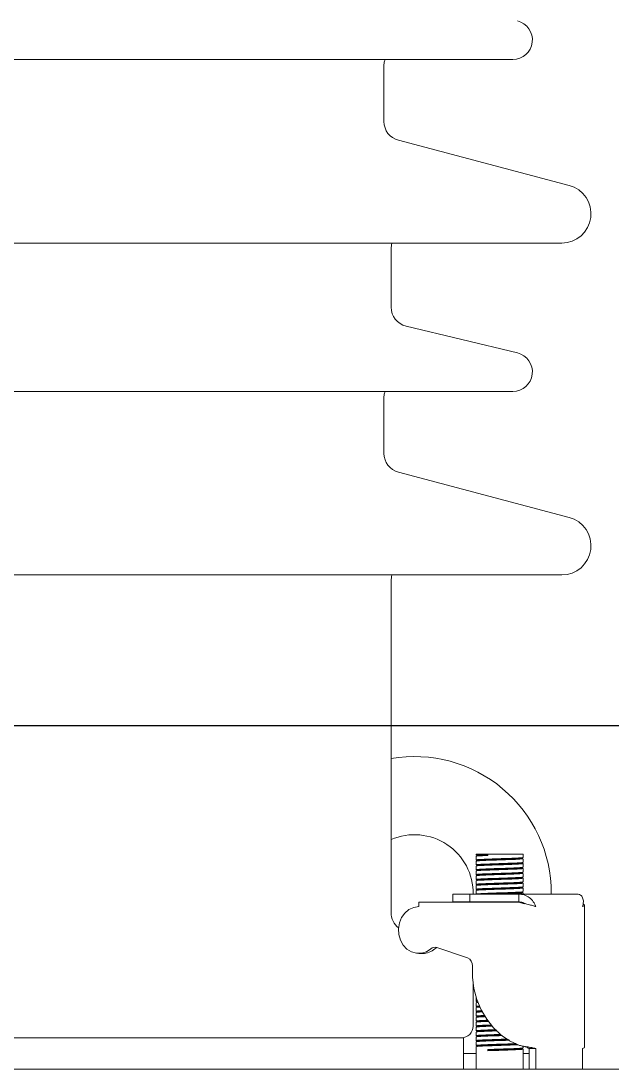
# Model space of a CAD drawing. Header units: millimetres. Extents: x 51507 to 66627, y -17810 to -7118.
# Drawn here: x 57846.7 to 57997.9, y -9228.1 to -8959.7 of the extents above; entities that cross this region are included whole.
import ezdxf

# ---------------------------------------------------------------- set-up
doc = ezdxf.new("R2010")
doc.units = ezdxf.units.MM
doc.header["$LTSCALE"] = 10
doc.layers.get('Defpoints').update_dxf_attribs({"lineweight": 25})
doc.layers.add('粗实线', color=4, linetype='Continuous', lineweight=18)

msp = doc.modelspace()

# ---------------------------------------------------------------- linework, layer by layer
at = {"layer": 'Defpoints'}
msp.add_line((51507.409, -9140.11), (66627.409, -9140.11), dxfattribs=at)
at = {"layer": '粗实线'}
for p, q in [((57762.241, -8969.611), (57972.576, -8969.611)), ((57939.576, -8985.473), (57939.576, -8971.269)), ((57986.994, -9001.861), (57943.298, -8990.307)), ((57749.741, -9016.611), (57985.076, -9016.611)), ((57941.418, -9033.043), (57941.418, -9018.043)), ((57973.744, -9044.75), (57945.25, -9037.905)), ((57762.241, -9054.611), (57972.576, -9054.611)), ((57939.576, -9070.473), (57939.576, -9056.269)), ((57986.994, -9086.861), (57943.298, -9075.307)), ((57749.741, -9101.611), (57985.076, -9101.611)), ((57941.409, -9188.052), (57941.418, -9103.043)), ((57963.167, -9173.112), (57963.167, -9173.32)), ((57963.167, -9173.112), (57966.167, -9173.112)), ((57963.167, -9173.629), (57963.167, -9174.57)), ((57963.167, -9174.879), (57963.167, -9175.82)), ((57966.167, -9173.112), (57966.167, -9173.42)), ((57966.167, -9173.112), (57975.167, -9173.112)), ((57975.167, -9173.945), (57975.167, -9173.112)), ((57975.167, -9175.195), (57975.167, -9174.254)), ((57963.167, -9176.129), (57963.167, -9177.07)), ((57963.167, -9177.379), (57963.167, -9178.32)), ((57975.167, -9176.445), (57975.167, -9175.504)), ((57975.167, -9177.695), (57975.167, -9176.754)), ((57963.167, -9178.629), (57963.167, -9179.57)), ((57963.167, -9179.879), (57963.167, -9180.82)), ((57975.167, -9178.945), (57975.167, -9178.004)), ((57975.167, -9180.195), (57975.167, -9179.254)), ((57975.167, -9181.445), (57975.167, -9180.504)), ((57957.167, -9183.324), (57957.167, -9185.324)), ((57961.567, -9183.324), (57957.167, -9183.324)), ((57961.567, -9183.324), (57961.567, -9185.324)), ((57974.061, -9183.324), (57961.567, -9183.324)), ((57963.167, -9181.129), (57963.167, -9182.07)), ((57963.167, -9182.379), (57963.167, -9183.32)), ((57974.061, -9183.324), (57989.261, -9183.324)), ((57974.061, -9183.324), (57974.061, -9185.324)), ((57975.167, -9182.695), (57975.167, -9181.754)), ((57975.167, -9183.324), (57975.167, -9183.004)), ((57982.409, -9183.112), (57982.409, -9183.324)), ((57948.491, -9185.424), (57948.491, -9186.524)), ((57974.061, -9185.424), (57948.491, -9185.424)), ((57961.567, -9185.324), (57957.167, -9185.324)), ((57974.061, -9185.324), (57961.567, -9185.324)), ((57963.167, -9185.324), (57963.167, -9185.424)), ((57974.737, -9185.424), (57974.061, -9185.424)), ((57990.861, -9222.614), (57990.861, -9186.157)), ((57948.491, -9198.524), (57949.491, -9198.524)), ((57953.116, -9197.016), (57960.972, -9199.649)), ((57962.409, -9217.112), (57962.409, -9206.277)), ((57963.167, -9209.879), (57963.167, -9210.82)), ((57963.293, -9209.866), (57963.269, -9209.879)), ((57963.167, -9211.129), (57963.167, -9212.07)), ((57963.167, -9212.379), (57963.167, -9213.32)), ((57963.167, -9213.629), (57963.167, -9214.57)), ((57963.167, -9214.879), (57963.167, -9215.82)), ((57963.167, -9216.129), (57963.167, -9217.07)), ((57963.167, -9217.379), (57963.167, -9218.32)), ((57959.909, -9220.112), (57774.909, -9220.112)), ((57959.909, -9228.112), (57959.909, -9220.112)), ((57963.167, -9218.629), (57963.167, -9219.57)), ((57963.167, -9219.879), (57963.167, -9220.82)), ((57963.167, -9221.129), (57963.167, -9222.07)), ((57963.167, -9222.379), (57963.167, -9228.112)), ((57966.167, -9223.42), (57966.167, -9223.112)), ((57966.167, -9223.112), (57966.262, -9223.222)), ((57966.262, -9223.31), (57966.167, -9223.42)), ((57966.262, -9223.222), (57966.262, -9223.31)), ((57975.167, -9222.695), (57975.167, -9222.248)), ((57975.167, -9228.112), (57975.167, -9223.004)), ((57978.432, -9222.833), (57976.7, -9222.833)), ((57976.7, -9228.112), (57976.7, -9222.833)), ((57978.432, -9228.112), (57978.432, -9222.833)), ((57990.432, -9228.112), (57990.432, -9222.833)), ((57959.909, -9224.112), (57963.167, -9224.112)), ((57975.167, -9224.112), (57976.7, -9224.112)), ((56322.409, -9228.112), (58212.409, -9228.112))]:
    msp.add_line(p, q, dxfattribs=at)
for points in [[(57939.576, -8971.269), (57939.673, -8970.293), (57939.859, -8969.611)], [(57941.418, -9018.043), (57941.514, -9017.068), (57941.627, -9016.611)], [(57939.576, -9056.269), (57939.673, -9055.293), (57939.859, -9054.611)], [(57941.418, -9103.043), (57941.514, -9102.067), (57941.627, -9101.611)], [(57948.491, -9186.524), (57947.195, -9186.714), (57945.98, -9187.271), (57944.925, -9188.16), (57944.095, -9189.326), (57943.543, -9190.694), (57943.304, -9192.177), (57943.393, -9193.683), (57943.804, -9195.115), (57944.512, -9196.383), (57945.472, -9197.407), (57946.623, -9198.123), (57947.892, -9198.484), (57949.198, -9198.468), (57950.46, -9198.076), (57951.598, -9197.334)], [(57962.218, -9201.702), (57962.235, -9204.629), (57962.621, -9207.52), (57963.369, -9210.316), (57964.462, -9212.956), (57965.877, -9215.384), (57967.583, -9217.547), (57969.545, -9219.4), (57971.72, -9220.902), (57974.061, -9222.021)]]:
    msp.add_lwpolyline(points, dxfattribs=at)
for centre, radius, start, end in [((57972.576, -8964.611), 5, 270, 76.49205), ((57944.576, -8985.473), 5, 180, 255.18856), ((57985.076, -9009.111), 7.5, 270, 75.18856), ((57946.418, -9033.043), 5, 180, 256.49205), ((57972.576, -9049.611), 5, 270, 76.49205), ((57944.576, -9070.473), 5, 180, 255.18856), ((57985.076, -9094.111), 7.5, 270, 75.18856), ((57947.409, -9183.112), 35, 360, 99.86381), ((57947.409, -9183.112), 15, 359.18857, 113.56975), ((57946.409, -9188.053), 5, 179.99382, 231.79375), ((57949.458, -9193.789), 4.735, 270.39909, 311.53299), ((57952.632, -9198.49), 1.552, 71.82487, 131.80212), ((57953.679, -9198.575), 1.646, 109.34115, 131.04778), ((57960.228, -9201.505), 2, 354.32949, 68.13773), ((57959.409, -9217.112), 3, 270, 0)]:
    msp.add_arc(centre, radius, start, end, dxfattribs=at)
for points, knots in [([(57963.177, -9173.331), (57963.209, -9173.35), (57963.273, -9173.386), (57963.337, -9173.423), (57963.368, -9173.442)], [0, 0, 0, 0, 0.1104904, 0.22097607, 0.22097607, 0.22097607, 0.22097607]), ([(57963.177, -9174.581), (57963.209, -9174.6), (57963.273, -9174.636), (57963.337, -9174.673), (57963.368, -9174.692)], [0, 0, 0, 0, 0.1104904, 0.22097607, 0.22097607, 0.22097607, 0.22097607]), ([(57966.167, -9173.112), (57965.539, -9173.138), (57964.282, -9173.19), (57963.27, -9173.259), (57963.269, -9173.303), (57963.269, -9173.32)], [0, 0, 0, 0, 1.0955332, 2.1910664, 2.9224693, 2.9224693, 2.9224693, 2.9224693]), ([(57966.167, -9173.42), (57965.539, -9173.446), (57964.282, -9173.498), (57963.27, -9173.568), (57963.269, -9173.611), (57963.269, -9173.629)], [0, 0, 0, 0, 1.0955332, 2.1910664, 2.9224693, 2.9224693, 2.9224693, 2.9224693]), ([(57975.065, -9173.945), (57975.093, -9173.954), (57975.206, -9173.988), (57974.458, -9174.049), (57972.925, -9174.127), (57970.757, -9174.205), (57968.366, -9174.283), (57966.082, -9174.362), (57964.305, -9174.44), (57963.267, -9174.509), (57963.268, -9174.553), (57963.269, -9174.57)], [0, 0, 0, 0, 0.4961196, 1.9887594, 3.4813992, 4.9740389, 6.4666787, 7.9593185, 9.4519583, 10.944598, 11.9411182, 11.9411182, 11.9411182, 11.9411182]), ([(57975.065, -9174.254), (57975.093, -9174.262), (57975.206, -9174.297), (57974.458, -9174.358), (57972.925, -9174.436), (57970.757, -9174.514), (57968.366, -9174.592), (57966.082, -9174.67), (57964.305, -9174.748), (57963.267, -9174.818), (57963.268, -9174.861), (57963.269, -9174.879)], [0, 0, 0, 0, 0.4961196, 1.9887594, 3.4813992, 4.9740389, 6.4666787, 7.9593185, 9.4519583, 10.944598, 11.9411182, 11.9411182, 11.9411182, 11.9411182]), ([(57975.065, -9175.195), (57975.093, -9175.204), (57975.206, -9175.238), (57974.458, -9175.299), (57972.925, -9175.377), (57970.757, -9175.455), (57968.366, -9175.533), (57966.082, -9175.612), (57964.305, -9175.69), (57963.267, -9175.759), (57963.268, -9175.803), (57963.269, -9175.82)], [0, 0, 0, 0, 0.4961196, 1.9887594, 3.4813992, 4.9740389, 6.4666787, 7.9593185, 9.4519583, 10.944598, 11.9411182, 11.9411182, 11.9411182, 11.9411182]), ([(57966.262, -9173.222), (57965.654, -9173.248), (57964.438, -9173.3), (57963.458, -9173.369), (57963.457, -9173.413), (57963.457, -9173.43)], [0, 0, 0, 0, 1.0611643, 2.1223287, 2.8307532, 2.8307532, 2.8307532, 2.8307532]), ([(57966.262, -9173.31), (57965.654, -9173.336), (57964.438, -9173.388), (57963.458, -9173.458), (57963.457, -9173.501), (57963.457, -9173.518)], [0, 0, 0, 0, 1.0615998, 2.1231996, 2.8304927, 2.8304927, 2.8304927, 2.8304927]), ([(57974.877, -9174.055), (57974.904, -9174.064), (57975.013, -9174.099), (57974.29, -9174.159), (57972.806, -9174.237), (57970.706, -9174.315), (57968.391, -9174.394), (57966.181, -9174.472), (57964.46, -9174.55), (57963.454, -9174.619), (57963.456, -9174.663), (57963.457, -9174.68)], [0, 0, 0, 0, 0.478611, 1.9242659, 3.3699207, 4.8155755, 6.2612303, 7.7068851, 9.1525399, 10.5981948, 11.5633019, 11.5633019, 11.5633019, 11.5633019]), ([(57974.877, -9174.143), (57974.904, -9174.152), (57975.013, -9174.187), (57974.29, -9174.247), (57972.806, -9174.326), (57970.706, -9174.404), (57968.391, -9174.482), (57966.181, -9174.56), (57964.46, -9174.638), (57963.455, -9174.708), (57963.456, -9174.751), (57963.457, -9174.768)], [0, 0, 0, 0, 0.4805465, 1.9261981, 3.3718497, 4.8175012, 6.2631528, 7.7088044, 9.1544559, 10.6001075, 11.5632759, 11.5632759, 11.5632759, 11.5632759]), ([(57974.965, -9174.067), (57974.997, -9174.048), (57975.061, -9174.011), (57975.125, -9173.975), (57975.156, -9173.956)], [0, 0, 0, 0, 0.11048568, 0.22097607, 0.22097607, 0.22097607, 0.22097607]), ([(57975.157, -9174.241), (57975.125, -9174.223), (57975.061, -9174.186), (57974.997, -9174.149), (57974.965, -9174.131)], [0, 0, 0, 0, 0.1104787, 0.22095284, 0.22095284, 0.22095284, 0.22095284]), ([(57974.965, -9175.317), (57974.997, -9175.298), (57975.061, -9175.261), (57975.125, -9175.225), (57975.156, -9175.206)], [0, 0, 0, 0, 0.11048568, 0.22097607, 0.22097607, 0.22097607, 0.22097607]), ([(57963.177, -9175.831), (57963.209, -9175.85), (57963.273, -9175.886), (57963.337, -9175.923), (57963.368, -9175.942)], [0, 0, 0, 0, 0.1104904, 0.22097607, 0.22097607, 0.22097607, 0.22097607]), ([(57963.177, -9177.081), (57963.209, -9177.1), (57963.273, -9177.136), (57963.337, -9177.173), (57963.368, -9177.192)], [0, 0, 0, 0, 0.1104904, 0.22097607, 0.22097607, 0.22097607, 0.22097607]), ([(57975.065, -9175.504), (57975.093, -9175.512), (57975.206, -9175.547), (57974.458, -9175.608), (57972.925, -9175.686), (57970.757, -9175.764), (57968.366, -9175.842), (57966.082, -9175.92), (57964.305, -9175.998), (57963.267, -9176.068), (57963.268, -9176.111), (57963.269, -9176.129)], [0, 0, 0, 0, 0.4961196, 1.9887594, 3.4813992, 4.9740389, 6.4666787, 7.9593185, 9.4519583, 10.944598, 11.9411182, 11.9411182, 11.9411182, 11.9411182]), ([(57975.065, -9176.445), (57975.093, -9176.454), (57975.206, -9176.488), (57974.458, -9176.549), (57972.925, -9176.627), (57970.757, -9176.705), (57968.366, -9176.783), (57966.082, -9176.862), (57964.305, -9176.94), (57963.267, -9177.009), (57963.268, -9177.053), (57963.269, -9177.07)], [0, 0, 0, 0, 0.4961196, 1.9887594, 3.4813992, 4.9740389, 6.4666787, 7.9593185, 9.4519583, 10.944598, 11.9411182, 11.9411182, 11.9411182, 11.9411182]), ([(57975.065, -9176.754), (57975.093, -9176.762), (57975.206, -9176.797), (57974.458, -9176.858), (57972.925, -9176.936), (57970.757, -9177.014), (57968.366, -9177.092), (57966.082, -9177.17), (57964.305, -9177.248), (57963.267, -9177.318), (57963.268, -9177.361), (57963.269, -9177.379)], [0, 0, 0, 0, 0.4961196, 1.9887594, 3.4813992, 4.9740389, 6.4666787, 7.9593185, 9.4519583, 10.944598, 11.9411182, 11.9411182, 11.9411182, 11.9411182]), ([(57975.065, -9177.695), (57975.093, -9177.704), (57975.206, -9177.738), (57974.458, -9177.799), (57972.925, -9177.877), (57970.757, -9177.955), (57968.366, -9178.033), (57966.082, -9178.112), (57964.305, -9178.19), (57963.267, -9178.259), (57963.268, -9178.303), (57963.269, -9178.32)], [0, 0, 0, 0, 0.4961196, 1.9887594, 3.4813992, 4.9740389, 6.4666787, 7.9593185, 9.4519583, 10.944598, 11.9411182, 11.9411182, 11.9411182, 11.9411182]), ([(57974.877, -9175.305), (57974.904, -9175.314), (57975.013, -9175.349), (57974.29, -9175.409), (57972.806, -9175.487), (57970.706, -9175.565), (57968.391, -9175.644), (57966.181, -9175.722), (57964.46, -9175.8), (57963.454, -9175.869), (57963.456, -9175.913), (57963.457, -9175.93)], [0, 0, 0, 0, 0.478611, 1.9242659, 3.3699207, 4.8155755, 6.2612303, 7.7068851, 9.1525399, 10.5981948, 11.5633019, 11.5633019, 11.5633019, 11.5633019]), ([(57974.877, -9175.393), (57974.904, -9175.402), (57975.013, -9175.437), (57974.29, -9175.497), (57972.806, -9175.576), (57970.706, -9175.654), (57968.391, -9175.732), (57966.181, -9175.81), (57964.46, -9175.888), (57963.455, -9175.958), (57963.456, -9176.001), (57963.457, -9176.018)], [0, 0, 0, 0, 0.4805465, 1.9261981, 3.3718497, 4.8175012, 6.2631528, 7.7088044, 9.1544559, 10.6001075, 11.5632759, 11.5632759, 11.5632759, 11.5632759]), ([(57974.877, -9176.555), (57974.904, -9176.564), (57975.013, -9176.599), (57974.29, -9176.659), (57972.806, -9176.737), (57970.706, -9176.815), (57968.391, -9176.894), (57966.181, -9176.972), (57964.46, -9177.05), (57963.454, -9177.119), (57963.456, -9177.163), (57963.457, -9177.18)], [0, 0, 0, 0, 0.478611, 1.9242659, 3.3699207, 4.8155755, 6.2612303, 7.7068851, 9.1525399, 10.5981948, 11.5633019, 11.5633019, 11.5633019, 11.5633019]), ([(57974.877, -9176.643), (57974.904, -9176.652), (57975.013, -9176.687), (57974.29, -9176.747), (57972.806, -9176.826), (57970.706, -9176.904), (57968.391, -9176.982), (57966.181, -9177.06), (57964.46, -9177.138), (57963.455, -9177.208), (57963.456, -9177.251), (57963.457, -9177.268)], [0, 0, 0, 0, 0.4805465, 1.9261981, 3.3718497, 4.8175012, 6.2631528, 7.7088044, 9.1544559, 10.6001075, 11.5632759, 11.5632759, 11.5632759, 11.5632759]), ([(57974.877, -9177.805), (57974.904, -9177.814), (57975.013, -9177.849), (57974.29, -9177.909), (57972.806, -9177.987), (57970.706, -9178.065), (57968.391, -9178.144), (57966.181, -9178.222), (57964.46, -9178.3), (57963.454, -9178.369), (57963.456, -9178.413), (57963.457, -9178.43)], [0, 0, 0, 0, 0.478611, 1.9242659, 3.3699207, 4.8155755, 6.2612303, 7.7068851, 9.1525399, 10.5981948, 11.5633019, 11.5633019, 11.5633019, 11.5633019]), ([(57974.877, -9177.893), (57974.904, -9177.902), (57975.013, -9177.937), (57974.29, -9177.997), (57972.806, -9178.076), (57970.706, -9178.154), (57968.391, -9178.232), (57966.181, -9178.31), (57964.46, -9178.388), (57963.455, -9178.458), (57963.456, -9178.501), (57963.457, -9178.518)], [0, 0, 0, 0, 0.4805465, 1.9261981, 3.3718497, 4.8175012, 6.2631528, 7.7088044, 9.1544559, 10.6001075, 11.5632759, 11.5632759, 11.5632759, 11.5632759]), ([(57975.157, -9175.491), (57975.125, -9175.473), (57975.061, -9175.436), (57974.997, -9175.399), (57974.965, -9175.381)], [0, 0, 0, 0, 0.1104787, 0.22095284, 0.22095284, 0.22095284, 0.22095284]), ([(57974.965, -9176.567), (57974.997, -9176.548), (57975.061, -9176.511), (57975.125, -9176.475), (57975.156, -9176.456)], [0, 0, 0, 0, 0.11048568, 0.22097607, 0.22097607, 0.22097607, 0.22097607]), ([(57975.157, -9176.741), (57975.125, -9176.723), (57975.061, -9176.686), (57974.997, -9176.649), (57974.965, -9176.631)], [0, 0, 0, 0, 0.1104787, 0.22095284, 0.22095284, 0.22095284, 0.22095284]), ([(57974.965, -9177.817), (57974.997, -9177.798), (57975.061, -9177.761), (57975.125, -9177.725), (57975.156, -9177.706)], [0, 0, 0, 0, 0.11048568, 0.22097607, 0.22097607, 0.22097607, 0.22097607]), ([(57975.157, -9177.991), (57975.125, -9177.973), (57975.061, -9177.936), (57974.997, -9177.899), (57974.965, -9177.881)], [0, 0, 0, 0, 0.1104787, 0.22095284, 0.22095284, 0.22095284, 0.22095284]), ([(57963.177, -9178.331), (57963.209, -9178.35), (57963.273, -9178.386), (57963.337, -9178.423), (57963.368, -9178.442)], [0, 0, 0, 0, 0.1104904, 0.22097607, 0.22097607, 0.22097607, 0.22097607]), ([(57963.177, -9179.581), (57963.209, -9179.6), (57963.273, -9179.636), (57963.337, -9179.673), (57963.368, -9179.692)], [0, 0, 0, 0, 0.1104904, 0.22097607, 0.22097607, 0.22097607, 0.22097607]), ([(57975.065, -9178.004), (57975.093, -9178.012), (57975.206, -9178.047), (57974.458, -9178.108), (57972.925, -9178.186), (57970.757, -9178.264), (57968.366, -9178.342), (57966.082, -9178.42), (57964.305, -9178.498), (57963.267, -9178.568), (57963.268, -9178.611), (57963.269, -9178.629)], [0, 0, 0, 0, 0.4961196, 1.9887594, 3.4813992, 4.9740389, 6.4666787, 7.9593185, 9.4519583, 10.944598, 11.9411182, 11.9411182, 11.9411182, 11.9411182]), ([(57975.065, -9178.945), (57975.093, -9178.954), (57975.206, -9178.988), (57974.458, -9179.049), (57972.925, -9179.127), (57970.757, -9179.205), (57968.366, -9179.283), (57966.082, -9179.362), (57964.305, -9179.44), (57963.267, -9179.509), (57963.268, -9179.553), (57963.269, -9179.57)], [0, 0, 0, 0, 0.4961196, 1.9887594, 3.4813992, 4.9740389, 6.4666787, 7.9593185, 9.4519583, 10.944598, 11.9411182, 11.9411182, 11.9411182, 11.9411182]), ([(57975.065, -9179.254), (57975.093, -9179.262), (57975.206, -9179.297), (57974.458, -9179.358), (57972.925, -9179.436), (57970.757, -9179.514), (57968.366, -9179.592), (57966.082, -9179.67), (57964.305, -9179.748), (57963.267, -9179.818), (57963.268, -9179.861), (57963.269, -9179.879)], [0, 0, 0, 0, 0.4961196, 1.9887594, 3.4813992, 4.9740389, 6.4666787, 7.9593185, 9.4519583, 10.944598, 11.9411182, 11.9411182, 11.9411182, 11.9411182]), ([(57975.065, -9180.195), (57975.093, -9180.204), (57975.206, -9180.238), (57974.458, -9180.299), (57972.925, -9180.377), (57970.757, -9180.455), (57968.366, -9180.533), (57966.082, -9180.612), (57964.305, -9180.69), (57963.267, -9180.759), (57963.268, -9180.803), (57963.269, -9180.82)], [0, 0, 0, 0, 0.4961196, 1.9887594, 3.4813992, 4.9740389, 6.4666787, 7.9593185, 9.4519583, 10.944598, 11.9411182, 11.9411182, 11.9411182, 11.9411182]), ([(57975.065, -9180.504), (57975.093, -9180.512), (57975.206, -9180.547), (57974.458, -9180.608), (57972.925, -9180.686), (57970.757, -9180.764), (57968.366, -9180.842), (57966.082, -9180.92), (57964.305, -9180.998), (57963.267, -9181.068), (57963.268, -9181.111), (57963.269, -9181.129)], [0, 0, 0, 0, 0.4961196, 1.9887594, 3.4813992, 4.9740389, 6.4666787, 7.9593185, 9.4519583, 10.944598, 11.9411182, 11.9411182, 11.9411182, 11.9411182]), ([(57974.877, -9179.055), (57974.904, -9179.064), (57975.013, -9179.099), (57974.29, -9179.159), (57972.806, -9179.237), (57970.706, -9179.315), (57968.391, -9179.394), (57966.181, -9179.472), (57964.46, -9179.55), (57963.454, -9179.619), (57963.456, -9179.663), (57963.457, -9179.68)], [0, 0, 0, 0, 0.478611, 1.9242659, 3.3699207, 4.8155755, 6.2612303, 7.7068851, 9.1525399, 10.5981948, 11.5633019, 11.5633019, 11.5633019, 11.5633019]), ([(57974.877, -9179.143), (57974.904, -9179.152), (57975.013, -9179.187), (57974.29, -9179.247), (57972.806, -9179.326), (57970.706, -9179.404), (57968.391, -9179.482), (57966.181, -9179.56), (57964.46, -9179.638), (57963.455, -9179.708), (57963.456, -9179.751), (57963.457, -9179.768)], [0, 0, 0, 0, 0.4805465, 1.9261981, 3.3718497, 4.8175012, 6.2631528, 7.7088044, 9.1544559, 10.6001075, 11.5632759, 11.5632759, 11.5632759, 11.5632759]), ([(57974.877, -9180.305), (57974.904, -9180.314), (57975.013, -9180.349), (57974.29, -9180.409), (57972.806, -9180.487), (57970.706, -9180.565), (57968.391, -9180.644), (57966.181, -9180.722), (57964.46, -9180.8), (57963.454, -9180.869), (57963.456, -9180.913), (57963.457, -9180.93)], [0, 0, 0, 0, 0.478611, 1.9242659, 3.3699207, 4.8155755, 6.2612303, 7.7068851, 9.1525399, 10.5981948, 11.5633019, 11.5633019, 11.5633019, 11.5633019]), ([(57974.877, -9180.393), (57974.904, -9180.402), (57975.013, -9180.437), (57974.29, -9180.497), (57972.806, -9180.576), (57970.706, -9180.654), (57968.391, -9180.732), (57966.181, -9180.81), (57964.46, -9180.888), (57963.455, -9180.958), (57963.456, -9181.001), (57963.457, -9181.018)], [0, 0, 0, 0, 0.4805465, 1.9261981, 3.3718497, 4.8175012, 6.2631528, 7.7088044, 9.1544559, 10.6001075, 11.5632759, 11.5632759, 11.5632759, 11.5632759]), ([(57974.965, -9179.067), (57974.997, -9179.048), (57975.061, -9179.011), (57975.125, -9178.975), (57975.156, -9178.956)], [0, 0, 0, 0, 0.11048568, 0.22097607, 0.22097607, 0.22097607, 0.22097607]), ([(57975.157, -9179.241), (57975.125, -9179.223), (57975.061, -9179.186), (57974.997, -9179.149), (57974.965, -9179.131)], [0, 0, 0, 0, 0.1104787, 0.22095284, 0.22095284, 0.22095284, 0.22095284]), ([(57974.965, -9180.317), (57974.997, -9180.298), (57975.061, -9180.261), (57975.125, -9180.225), (57975.156, -9180.206)], [0, 0, 0, 0, 0.11048568, 0.22097607, 0.22097607, 0.22097607, 0.22097607]), ([(57975.157, -9180.491), (57975.125, -9180.473), (57975.061, -9180.436), (57974.997, -9180.399), (57974.965, -9180.381)], [0, 0, 0, 0, 0.1104787, 0.22095284, 0.22095284, 0.22095284, 0.22095284]), ([(57963.177, -9180.831), (57963.209, -9180.85), (57963.273, -9180.886), (57963.337, -9180.923), (57963.368, -9180.942)], [0, 0, 0, 0, 0.1104904, 0.22097607, 0.22097607, 0.22097607, 0.22097607]), ([(57963.177, -9182.081), (57963.209, -9182.1), (57963.273, -9182.136), (57963.337, -9182.173), (57963.368, -9182.192)], [0, 0, 0, 0, 0.1104904, 0.22097607, 0.22097607, 0.22097607, 0.22097607]), ([(57975.065, -9181.445), (57975.093, -9181.454), (57975.206, -9181.488), (57974.458, -9181.549), (57972.925, -9181.627), (57970.757, -9181.705), (57968.366, -9181.783), (57966.082, -9181.862), (57964.305, -9181.94), (57963.267, -9182.009), (57963.268, -9182.053), (57963.269, -9182.07)], [0, 0, 0, 0, 0.4961196, 1.9887594, 3.4813992, 4.9740389, 6.4666787, 7.9593185, 9.4519583, 10.944598, 11.9411182, 11.9411182, 11.9411182, 11.9411182]), ([(57975.065, -9181.754), (57975.093, -9181.762), (57975.206, -9181.797), (57974.458, -9181.858), (57972.925, -9181.936), (57970.757, -9182.014), (57968.366, -9182.092), (57966.082, -9182.17), (57964.305, -9182.248), (57963.267, -9182.318), (57963.268, -9182.361), (57963.269, -9182.379)], [0, 0, 0, 0, 0.4961196, 1.9887594, 3.4813992, 4.9740389, 6.4666787, 7.9593185, 9.4519583, 10.944598, 11.9411182, 11.9411182, 11.9411182, 11.9411182]), ([(57975.065, -9182.695), (57975.093, -9182.704), (57975.206, -9182.738), (57974.458, -9182.799), (57972.925, -9182.877), (57970.757, -9182.955), (57968.366, -9183.033), (57966.082, -9183.112), (57964.305, -9183.19), (57963.267, -9183.259), (57963.268, -9183.303), (57963.269, -9183.32)], [0, 0, 0, 0, 0.4961196, 1.9887594, 3.4813992, 4.9740389, 6.4666787, 7.9593185, 9.4519583, 10.944598, 11.9411182, 11.9411182, 11.9411182, 11.9411182]), ([(57974.877, -9181.555), (57974.904, -9181.564), (57975.013, -9181.599), (57974.29, -9181.659), (57972.806, -9181.737), (57970.706, -9181.815), (57968.391, -9181.894), (57966.181, -9181.972), (57964.46, -9182.05), (57963.454, -9182.119), (57963.456, -9182.163), (57963.457, -9182.18)], [0, 0, 0, 0, 0.478611, 1.9242659, 3.3699207, 4.8155755, 6.2612303, 7.7068851, 9.1525399, 10.5981948, 11.5633019, 11.5633019, 11.5633019, 11.5633019]), ([(57974.877, -9181.643), (57974.904, -9181.652), (57975.013, -9181.687), (57974.29, -9181.747), (57972.806, -9181.826), (57970.706, -9181.904), (57968.391, -9181.982), (57966.181, -9182.06), (57964.46, -9182.138), (57963.455, -9182.208), (57963.456, -9182.251), (57963.457, -9182.268)], [0, 0, 0, 0, 0.4805465, 1.9261981, 3.3718497, 4.8175012, 6.2631528, 7.7088044, 9.1544559, 10.6001075, 11.5632759, 11.5632759, 11.5632759, 11.5632759]), ([(57974.877, -9182.805), (57974.904, -9182.814), (57975.013, -9182.849), (57974.29, -9182.909), (57972.805, -9182.987), (57970.709, -9183.065), (57968.38, -9183.144), (57966.222, -9183.222), (57964.747, -9183.282), (57964.344, -9183.316), (57964.249, -9183.324)], [0, 0, 0, 0, 0.5359496, 2.154797, 3.7736443, 5.3924916, 7.0113389, 8.6301862, 10.2490335, 10.747534, 10.747534, 10.747534, 10.747534]), ([(57974.877, -9182.893), (57974.904, -9182.902), (57975.013, -9182.937), (57974.289, -9182.997), (57972.808, -9183.076), (57970.698, -9183.154), (57968.421, -9183.232), (57966.713, -9183.289), (57966.057, -9183.319), (57965.957, -9183.324)], [0, 0, 0, 0, 0.5450809, 2.1848744, 3.8246679, 5.4644614, 7.1042549, 8.7440483, 9.0376477, 9.0376477, 9.0376477, 9.0376477]), ([(57975.065, -9183.004), (57975.093, -9183.012), (57975.206, -9183.047), (57974.458, -9183.108), (57972.925, -9183.186), (57970.924, -9183.258), (57969.531, -9183.304), (57968.926, -9183.324)], [0, 0, 0, 0, 0.5072354, 2.0333185, 3.5594015, 5.0854846, 6.2574179, 6.2574179, 6.2574179, 6.2574179]), ([(57978.432, -9186.524), (57978.253, -9186.097), (57977.895, -9185.242), (57976.822, -9184.171), (57975.501, -9183.456), (57974.528, -9183.367), (57974.061, -9183.324)], [0, 0, 0, 0, 1.4717143, 2.9445127, 4.4173175, 5.7781302, 5.7781302, 5.7781302, 5.7781302]), ([(57974.965, -9181.567), (57974.997, -9181.548), (57975.061, -9181.511), (57975.125, -9181.475), (57975.156, -9181.456)], [0, 0, 0, 0, 0.11048568, 0.22097607, 0.22097607, 0.22097607, 0.22097607]), ([(57975.157, -9181.741), (57975.125, -9181.723), (57975.061, -9181.686), (57974.997, -9181.649), (57974.965, -9181.631)], [0, 0, 0, 0, 0.1104787, 0.22095284, 0.22095284, 0.22095284, 0.22095284]), ([(57974.965, -9182.817), (57974.997, -9182.798), (57975.061, -9182.761), (57975.125, -9182.725), (57975.156, -9182.706)], [0, 0, 0, 0, 0.11048568, 0.22097607, 0.22097607, 0.22097607, 0.22097607]), ([(57975.157, -9182.991), (57975.125, -9182.973), (57975.061, -9182.936), (57974.997, -9182.899), (57974.965, -9182.881)], [0, 0, 0, 0, 0.1104787, 0.22095284, 0.22095284, 0.22095284, 0.22095284]), ([(57973.87, -9185.324), (57973.554, -9185.342), (57972.958, -9185.375), (57972.007, -9185.408), (57971.562, -9185.424)], [0, 0, 0, 0, 1.2295062, 2.3111241, 2.3111241, 2.3111241, 2.3111241]), ([(57974.219, -9185.407), (57974.212, -9185.408), (57974.163, -9185.413), (57974.031, -9185.419), (57973.917, -9185.424)], [0, 0, 0, 0, 0.04076028, 0.30268663, 0.30268663, 0.30268663, 0.30268663]), ([(57975.703, -9185.749), (57975.326, -9185.581), (57974.808, -9185.349), (57974.221, -9185.329), (57974.061, -9185.324)], [0, 0, 0, 0, 1.2453147, 1.7112853, 1.7112853, 1.7112853, 1.7112853]), ([(57975.445, -9185.662), (57975.465, -9185.675), (57975.523, -9185.711), (57975.587, -9185.748), (57975.629, -9185.773)], [0, 0, 0, 0, 0.07129812, 0.21475304, 0.21475304, 0.21475304, 0.21475304]), ([(57990.432, -9186.524), (57990.571, -9186.451), (57990.863, -9186.297), (57990.91, -9186.072), (57990.656, -9185.92), (57990.536, -9185.848)], [0, 0, 0, 0, 0.3426156, 0.720705, 1.0566209, 1.0566209, 1.0566209, 1.0566209]), ([(57963.177, -9210.831), (57963.209, -9210.85), (57963.273, -9210.886), (57963.337, -9210.923), (57963.368, -9210.942)], [0, 0, 0, 0, 0.1104904, 0.22097607, 0.22097607, 0.22097607, 0.22097607]), ([(57963.177, -9212.081), (57963.209, -9212.1), (57963.273, -9212.136), (57963.337, -9212.173), (57963.368, -9212.192)], [0, 0, 0, 0, 0.1104904, 0.22097607, 0.22097607, 0.22097607, 0.22097607]), ([(57963.641, -9210.747), (57963.54, -9210.754), (57963.182, -9210.778), (57963.232, -9210.803), (57963.269, -9210.82)], [0, 0, 0, 0, 0.1240193, 0.44203053, 0.44203053, 0.44203053, 0.44203053]), ([(57963.731, -9211.049), (57963.593, -9211.058), (57963.192, -9211.085), (57963.238, -9211.111), (57963.269, -9211.129)], [0, 0, 0, 0, 0.17807926, 0.52068632, 0.52068632, 0.52068632, 0.52068632]), ([(57964.006, -9211.97), (57963.751, -9211.986), (57963.219, -9212.019), (57963.252, -9212.053), (57963.269, -9212.07)], [0, 0, 0, 0, 0.37076717, 0.77482961, 0.77482961, 0.77482961, 0.77482961]), ([(57964.179, -9212.265), (57963.848, -9212.286), (57963.234, -9212.324), (57963.258, -9212.361), (57963.269, -9212.379)], [0, 0, 0, 0, 0.50730089, 0.94147714, 0.94147714, 0.94147714, 0.94147714]), ([(57964.075, -9212.088), (57963.869, -9212.101), (57963.4, -9212.132), (57963.436, -9212.163), (57963.457, -9212.18)], [0, 0, 0, 0, 0.2888843, 0.66147465, 0.66147465, 0.66147465, 0.66147465]), ([(57964.124, -9212.172), (57963.897, -9212.187), (57963.405, -9212.219), (57963.439, -9212.251), (57963.457, -9212.268)], [0, 0, 0, 0, 0.32530888, 0.70759006, 0.70759006, 0.70759006, 0.70759006]), ([(57963.177, -9213.331), (57963.209, -9213.35), (57963.273, -9213.386), (57963.337, -9213.423), (57963.368, -9213.442)], [0, 0, 0, 0, 0.1104904, 0.22097607, 0.22097607, 0.22097607, 0.22097607]), ([(57963.177, -9214.581), (57963.209, -9214.6), (57963.273, -9214.636), (57963.337, -9214.673), (57963.368, -9214.692)], [0, 0, 0, 0, 0.1104904, 0.22097607, 0.22097607, 0.22097607, 0.22097607]), ([(57964.713, -9213.176), (57964.609, -9213.181), (57963.905, -9213.211), (57963.286, -9213.259), (57963.274, -9213.303), (57963.269, -9213.32)], [0, 0, 0, 0, 0.1384722, 0.934018, 1.4651425, 1.4651425, 1.4651425, 1.4651425]), ([(57964.889, -9213.477), (57964.723, -9213.484), (57963.952, -9213.517), (57963.283, -9213.568), (57963.273, -9213.611), (57963.269, -9213.629)], [0, 0, 0, 0, 0.2319713, 1.0775992, 1.6421596, 1.6421596, 1.6421596, 1.6421596]), ([(57965.428, -9214.394), (57965.069, -9214.409), (57964.093, -9214.451), (57963.276, -9214.509), (57963.271, -9214.553), (57963.269, -9214.57)], [0, 0, 0, 0, 0.5630394, 1.5337001, 2.1817352, 2.1817352, 2.1817352, 2.1817352]), ([(57965.604, -9214.695), (57965.182, -9214.713), (57964.139, -9214.757), (57963.274, -9214.818), (57963.27, -9214.861), (57963.269, -9214.879)], [0, 0, 0, 0, 0.6834102, 1.6879567, 2.3586147, 2.3586147, 2.3586147, 2.3586147]), ([(57964.78, -9213.29), (57964.705, -9213.293), (57964.052, -9213.323), (57963.474, -9213.369), (57963.462, -9213.413), (57963.457, -9213.43)], [0, 0, 0, 0, 0.0972338, 0.8450948, 1.3443606, 1.3443606, 1.3443606, 1.3443606]), ([(57964.83, -9213.376), (57964.738, -9213.38), (57964.065, -9213.41), (57963.474, -9213.458), (57963.462, -9213.501), (57963.457, -9213.518)], [0, 0, 0, 0, 0.1218942, 0.8857461, 1.3946641, 1.3946641, 1.3946641, 1.3946641]), ([(57965.494, -9214.507), (57965.166, -9214.521), (57964.241, -9214.562), (57963.464, -9214.619), (57963.459, -9214.663), (57963.457, -9214.68)], [0, 0, 0, 0, 0.5103443, 1.4399155, 2.0604895, 2.0604895, 2.0604895, 2.0604895]), ([(57965.544, -9214.593), (57965.198, -9214.608), (57964.254, -9214.649), (57963.464, -9214.708), (57963.459, -9214.751), (57963.457, -9214.768)], [0, 0, 0, 0, 0.5440139, 1.4842825, 2.1107385, 2.1107385, 2.1107385, 2.1107385]), ([(57963.177, -9215.831), (57963.209, -9215.85), (57963.273, -9215.886), (57963.337, -9215.923), (57963.368, -9215.942)], [0, 0, 0, 0, 0.1104904, 0.22097607, 0.22097607, 0.22097607, 0.22097607]), ([(57963.177, -9217.081), (57963.209, -9217.1), (57963.273, -9217.136), (57963.337, -9217.173), (57963.368, -9217.192)], [0, 0, 0, 0, 0.1104904, 0.22097607, 0.22097607, 0.22097607, 0.22097607]), ([(57966.142, -9215.613), (57965.523, -9215.638), (57964.276, -9215.69), (57963.27, -9215.759), (57963.269, -9215.803), (57963.269, -9215.82)], [0, 0, 0, 0, 1.0767968, 2.1688201, 2.8978796, 2.8978796, 2.8978796, 2.8978796]), ([(57966.32, -9215.915), (57966.268, -9215.917), (57965.474, -9215.944), (57964.33, -9215.998), (57963.263, -9216.068), (57963.267, -9216.111), (57963.269, -9216.129)], [0, 0, 0, 0, 0.077454, 1.2017231, 2.3259921, 3.0765796, 3.0765796, 3.0765796, 3.0765796]), ([(57967.063, -9216.83), (57966.757, -9216.84), (57965.695, -9216.877), (57964.318, -9216.94), (57963.265, -9217.009), (57963.268, -9217.053), (57963.269, -9217.07)], [0, 0, 0, 0, 0.5029366, 1.7465663, 2.990196, 3.8204714, 3.8204714, 3.8204714, 3.8204714]), ([(57967.363, -9217.128), (57966.953, -9217.142), (57965.782, -9217.182), (57964.314, -9217.248), (57963.265, -9217.318), (57963.268, -9217.361), (57963.269, -9217.379)], [0, 0, 0, 0, 0.6933758, 1.9780894, 3.2628031, 4.120507, 4.120507, 4.120507, 4.120507]), ([(57968.278, -9218.037), (57967.547, -9218.062), (57966.047, -9218.113), (57964.307, -9218.19), (57963.266, -9218.259), (57963.268, -9218.303), (57963.269, -9218.32)], [0, 0, 0, 0, 1.3247282, 2.7157891, 4.10685, 5.0355538, 5.0355538, 5.0355538, 5.0355538]), ([(57967.173, -9216.939), (57966.862, -9216.95), (57965.818, -9216.987), (57964.471, -9217.05), (57963.452, -9217.119), (57963.455, -9217.163), (57963.457, -9217.18)], [0, 0, 0, 0, 0.513477, 1.7240026, 2.9345281, 3.7426649, 3.7426649, 3.7426649, 3.7426649]), ([(57966.208, -9215.724), (57965.62, -9215.749), (57964.424, -9215.801), (57963.458, -9215.869), (57963.457, -9215.913), (57963.457, -9215.93)], [0, 0, 0, 0, 1.0196164, 2.0729338, 2.7761197, 2.7761197, 2.7761197, 2.7761197]), ([(57966.258, -9215.81), (57965.651, -9215.836), (57964.437, -9215.888), (57963.458, -9215.958), (57963.457, -9216.001), (57963.457, -9216.018)], [0, 0, 0, 0, 1.0584289, 2.1194388, 2.8263389, 2.8263389, 2.8263389, 2.8263389]), ([(57967.258, -9217.024), (57966.918, -9217.036), (57965.843, -9217.074), (57964.471, -9217.138), (57963.453, -9217.208), (57963.456, -9217.251), (57963.457, -9217.268)], [0, 0, 0, 0, 0.5674952, 1.7903857, 3.0132763, 3.8280297, 3.8280297, 3.8280297, 3.8280297]), ([(57968.386, -9218.144), (57967.65, -9218.17), (57966.169, -9218.222), (57964.461, -9218.3), (57963.454, -9218.369), (57963.456, -9218.413), (57963.457, -9218.43)], [0, 0, 0, 0, 1.3410203, 2.6963318, 4.0516433, 4.9564381, 4.9564381, 4.9564381, 4.9564381]), ([(57963.177, -9218.331), (57963.209, -9218.35), (57963.273, -9218.386), (57963.337, -9218.423), (57963.368, -9218.442)], [0, 0, 0, 0, 0.1104904, 0.22097607, 0.22097607, 0.22097607, 0.22097607]), ([(57963.177, -9219.581), (57963.209, -9219.6), (57963.273, -9219.636), (57963.337, -9219.673), (57963.368, -9219.692)], [0, 0, 0, 0, 0.1104904, 0.22097607, 0.22097607, 0.22097607, 0.22097607]), ([(57963.177, -9220.831), (57963.209, -9220.85), (57963.273, -9220.886), (57963.337, -9220.923), (57963.368, -9220.942)], [0, 0, 0, 0, 0.1104904, 0.22097607, 0.22097607, 0.22097607, 0.22097607]), ([(57968.578, -9218.336), (57968.513, -9218.338), (57967.669, -9218.366), (57966.082, -9218.42), (57964.305, -9218.498), (57963.267, -9218.568), (57963.268, -9218.611), (57963.269, -9218.629)], [0, 0, 0, 0, 0.1184877, 1.541065, 2.9636422, 4.3862194, 5.3359643, 5.3359643, 5.3359643, 5.3359643]), ([(57969.494, -9219.246), (57969.123, -9219.259), (57967.972, -9219.297), (57966.081, -9219.362), (57964.306, -9219.44), (57963.266, -9219.509), (57963.268, -9219.553), (57963.269, -9219.57)], [0, 0, 0, 0, 0.7176478, 2.226831, 3.7360142, 5.2451974, 6.2527623, 6.2527623, 6.2527623, 6.2527623]), ([(57969.795, -9219.545), (57969.323, -9219.561), (57968.071, -9219.602), (57966.08, -9219.67), (57964.306, -9219.748), (57963.266, -9219.818), (57963.268, -9219.861), (57963.269, -9219.879)], [0, 0, 0, 0, 0.9268264, 2.4609467, 3.9950669, 5.5291872, 6.5534007, 6.5534007, 6.5534007, 6.5534007]), ([(57971.212, -9220.437), (57971.05, -9220.443), (57970.197, -9220.475), (57968.346, -9220.533), (57966.088, -9220.612), (57964.304, -9220.69), (57963.267, -9220.759), (57963.268, -9220.803), (57963.269, -9220.82)], [0, 0, 0, 0, 0.3812459, 2.0073387, 3.6334316, 5.2595244, 6.8856173, 7.9712338, 7.9712338, 7.9712338, 7.9712338]), ([(57971.732, -9220.726), (57971.402, -9220.739), (57970.386, -9220.777), (57968.351, -9220.842), (57966.086, -9220.92), (57964.304, -9220.998), (57963.267, -9221.068), (57963.268, -9221.111), (57963.269, -9221.129)], [0, 0, 0, 0, 0.7951423, 2.4440899, 4.0930375, 5.7419852, 7.3909328, 8.4918076, 8.4918076, 8.4918076, 8.4918076]), ([(57968.472, -9218.23), (57968.451, -9218.23), (57967.676, -9218.257), (57966.18, -9218.31), (57964.46, -9218.388), (57963.455, -9218.458), (57963.456, -9218.501), (57963.457, -9218.518)], [0, 0, 0, 0, 0.0380677, 1.4029055, 2.7677433, 4.1325811, 5.0419072, 5.0419072, 5.0419072, 5.0419072]), ([(57969.601, -9219.352), (57969.203, -9219.366), (57968.048, -9219.406), (57966.179, -9219.472), (57964.46, -9219.55), (57963.454, -9219.619), (57963.456, -9219.663), (57963.457, -9219.68)], [0, 0, 0, 0, 0.7759848, 2.2474025, 3.7188203, 5.1902381, 6.1725444, 6.1725444, 6.1725444, 6.1725444]), ([(57969.687, -9219.438), (57969.26, -9219.452), (57968.077, -9219.493), (57966.179, -9219.56), (57964.46, -9219.638), (57963.455, -9219.708), (57963.456, -9219.751), (57963.457, -9219.768)], [0, 0, 0, 0, 0.8360136, 2.3149286, 3.7938435, 5.2727585, 6.2580887, 6.2580887, 6.2580887, 6.2580887]), ([(57971.393, -9220.538), (57971.156, -9220.547), (57970.253, -9220.582), (57968.375, -9220.644), (57966.185, -9220.722), (57964.459, -9220.8), (57963.454, -9220.869), (57963.456, -9220.913), (57963.457, -9220.93)], [0, 0, 0, 0, 0.5639051, 2.149651, 3.735397, 5.321143, 6.906889, 7.9655199, 7.9655199, 7.9655199, 7.9655199]), ([(57971.541, -9220.62), (57971.257, -9220.631), (57970.307, -9220.669), (57968.376, -9220.732), (57966.185, -9220.81), (57964.459, -9220.888), (57963.455, -9220.958), (57963.456, -9221.001), (57963.457, -9221.018)], [0, 0, 0, 0, 0.6825176, 2.2750537, 3.8675898, 5.4601259, 7.052662, 8.1136925, 8.1136925, 8.1136925, 8.1136925]), ([(57963.177, -9222.081), (57963.209, -9222.1), (57963.273, -9222.136), (57963.337, -9222.173), (57963.368, -9222.192)], [0, 0, 0, 0, 0.1104904, 0.22097607, 0.22097607, 0.22097607, 0.22097607]), ([(57973.308, -9221.602), (57973.152, -9221.611), (57972.503, -9221.645), (57970.73, -9221.705), (57968.373, -9221.783), (57966.081, -9221.862), (57964.306, -9221.94), (57963.266, -9222.009), (57963.268, -9222.053), (57963.269, -9222.07)], [0, 0, 0, 0, 0.5321237, 2.2147414, 3.897359, 5.5799766, 7.2625942, 8.9452118, 10.0685655, 10.0685655, 10.0685655, 10.0685655]), ([(57973.816, -9221.885), (57973.506, -9221.902), (57972.717, -9221.945), (57970.742, -9222.014), (57968.37, -9222.092), (57966.081, -9222.17), (57964.305, -9222.248), (57963.266, -9222.318), (57963.268, -9222.361), (57963.269, -9222.379)], [0, 0, 0, 0, 1.0820355, 2.7574976, 4.4329597, 6.1084219, 7.783884, 9.4593462, 10.5779227, 10.5779227, 10.5779227, 10.5779227]), ([(57973.477, -9221.697), (57973.235, -9221.71), (57972.523, -9221.75), (57970.688, -9221.815), (57968.396, -9221.894), (57966.179, -9221.972), (57964.46, -9222.05), (57963.454, -9222.119), (57963.456, -9222.163), (57963.457, -9222.18)], [0, 0, 0, 0, 0.8418964, 2.4669073, 4.0919181, 5.716929, 7.3419398, 8.9669507, 10.0517945, 10.0517945, 10.0517945, 10.0517945]), ([(57973.622, -9221.778), (57973.336, -9221.794), (57972.585, -9221.836), (57970.691, -9221.904), (57968.395, -9221.982), (57966.18, -9222.06), (57964.46, -9222.138), (57963.455, -9222.208), (57963.456, -9222.251), (57963.457, -9222.268)], [0, 0, 0, 0, 0.9984742, 2.6218051, 4.245136, 5.8684669, 7.4917978, 9.1151287, 10.1966764, 10.1966764, 10.1966764, 10.1966764]), ([(57975.065, -9222.695), (57975.093, -9222.704), (57975.206, -9222.738), (57974.459, -9222.799), (57972.924, -9222.877), (57970.763, -9222.955), (57968.343, -9223.033), (57966.892, -9223.085), (57966.167, -9223.112)], [0, 0, 0, 0, 0.5621129, 2.2533022, 3.9444914, 5.6356806, 7.3268699, 9.0180591, 9.0180591, 9.0180591, 9.0180591]), ([(57975.065, -9223.004), (57975.093, -9223.012), (57975.206, -9223.047), (57974.459, -9223.108), (57972.924, -9223.186), (57970.763, -9223.264), (57968.343, -9223.342), (57966.892, -9223.394), (57966.167, -9223.42)], [0, 0, 0, 0, 0.5621129, 2.2533022, 3.9444914, 5.6356806, 7.3268699, 9.0180591, 9.0180591, 9.0180591, 9.0180591]), ([(57974.877, -9222.893), (57974.904, -9222.902), (57975.013, -9222.937), (57974.29, -9222.997), (57972.804, -9223.076), (57970.712, -9223.154), (57968.369, -9223.232), (57966.965, -9223.284), (57966.262, -9223.31)], [0, 0, 0, 0, 0.5443427, 2.1819155, 3.8194882, 5.4570609, 7.0946337, 8.7322064, 8.7322064, 8.7322064, 8.7322064]), ([(57978.432, -9222.833), (57978.285, -9222.797), (57977.998, -9222.729), (57977.41, -9222.624), (57976.784, -9222.52), (57975.971, -9222.389), (57975.008, -9222.232), (57974.359, -9222.088), (57974.061, -9222.021)], [0, 0, 0, 0, 0.694748, 1.3500439, 1.9658827, 2.5422676, 3.5725667, 4.447039, 4.447039, 4.447039, 4.447039]), ([(57974.965, -9222.817), (57974.997, -9222.798), (57975.061, -9222.761), (57975.125, -9222.725), (57975.156, -9222.706)], [0, 0, 0, 0, 0.11048568, 0.22097607, 0.22097607, 0.22097607, 0.22097607]), ([(57975.157, -9222.991), (57975.125, -9222.973), (57975.061, -9222.936), (57974.997, -9222.899), (57974.965, -9222.881)], [0, 0, 0, 0, 0.1104787, 0.22095284, 0.22095284, 0.22095284, 0.22095284]), ([(57976.7, -9222.833), (57976.645, -9222.797), (57976.537, -9222.729), (57976.253, -9222.592), (57975.945, -9222.465), (57975.723, -9222.362), (57975.666, -9222.336)], [0, 0, 0, 0, 0.2683203, 0.5225633, 0.9867972, 1.1489662, 1.1489662, 1.1489662, 1.1489662]), ([(57990.806, -9222.614), (57990.817, -9222.646), (57990.848, -9222.732), (57990.592, -9222.794), (57990.432, -9222.833)], [0, 0, 0, 0, 0.18188779, 0.48838486, 0.48838486, 0.48838486, 0.48838486])]:
    msp.add_open_spline(points, degree=3, knots=knots, dxfattribs=at)
for points in [[(57989.261, -9183.324), (57989.491, -9183.372), (57989.95, -9183.468), (57990.466, -9184.208), (57990.707, -9185.266), (57990.524, -9186.105), (57990.432, -9186.524)], [(57974.061, -9185.424), (57974.448, -9185.516), (57975.222, -9185.699), (57976.508, -9185.974), (57977.678, -9186.249), (57978.181, -9186.432), (57978.432, -9186.524)]]:
    msp.add_open_spline(points, degree=3, dxfattribs=at)

doc.saveas('drawing.dxf')
